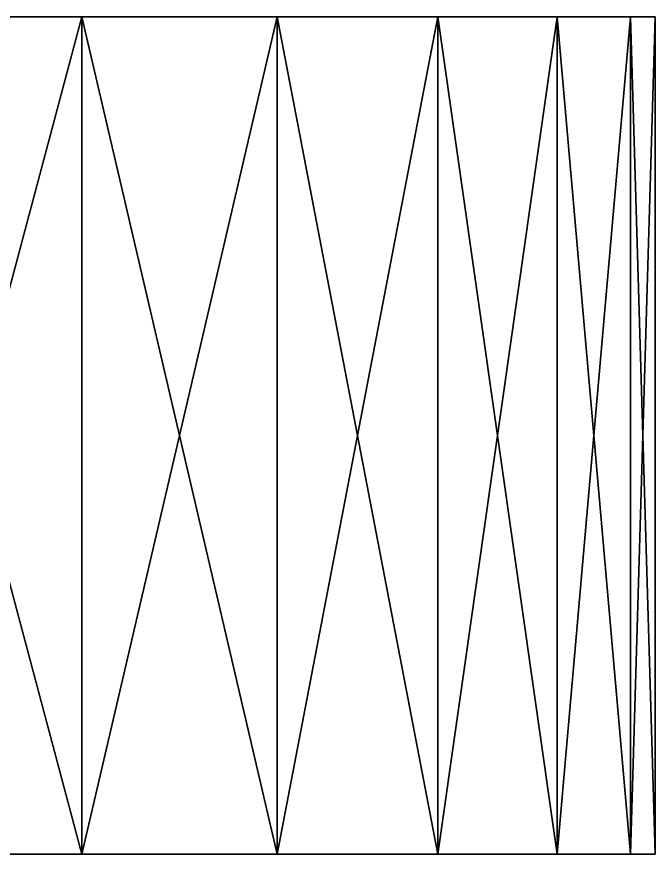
# Model space of a CAD drawing. Header units: millimetres. Extents: x -18 to 4450, y -985 to 970.
# Drawn here: x 3038.69 to 3057, y -920 to -896 of the extents above; entities that cross this region are included whole.
import ezdxf

# ---------------------------------------------------------------- set-up
doc = ezdxf.new("R2010")
doc.units = ezdxf.units.MM
doc.layers.add('running_gear__rear_left_hub_cap_center_button', color=9, linetype='CONTINUOUS')

msp = doc.modelspace()

# ---------------------------------------------------------------- linework, layer by layer
at = {"layer": 'running_gear__rear_left_hub_cap_center_button'}
for points in [[(3019.999981, -896.000028, 395.000011), (3056.999922, -896.000028, 395.000011), (3056.288958, -896.000028, 402.218342)], [(3019.999981, -896.000028, 395.000011), (3056.288958, -896.000028, 402.218342), (3054.183483, -896.000028, 409.159273)], [(3019.999981, -896.000028, 395.000011), (3054.183483, -896.000028, 409.159273), (3050.764322, -896.000028, 415.556103)], [(3019.999981, -896.000028, 395.000011), (3050.764322, -896.000028, 415.556103), (3046.162844, -896.000028, 421.162963)], [(3019.999981, -896.000028, 395.000011), (3046.162844, -896.000028, 421.162963), (3040.556192, -896.000028, 425.764382)], [(3019.999981, -896.000028, 395.000011), (3040.556192, -896.000028, 425.764382), (3034.159184, -896.000028, 429.183543)], [(3019.999981, -896.000028, 395.000011), (3034.159184, -896.000028, 360.816449), (3040.556192, -896.000028, 364.23561)], [(3019.999981, -896.000028, 395.000011), (3040.556192, -896.000028, 364.23561), (3046.162844, -896.000028, 368.837059)], [(3019.999981, -896.000028, 395.000011), (3046.162844, -896.000028, 368.837059), (3050.764322, -896.000028, 374.443889)], [(3019.999981, -896.000028, 395.000011), (3050.764322, -896.000028, 374.443889), (3054.183483, -896.000028, 380.840719)], [(3019.999981, -896.000028, 395.000011), (3054.183483, -896.000028, 380.840719), (3056.288958, -896.000028, 387.78165)], [(3019.999981, -896.000028, 395.000011), (3056.288958, -896.000028, 387.78165), (3056.999922, -896.000028, 395.000011)], [(3040.556192, -920.000017, 425.764382), (3040.556192, -896.000028, 425.764382), (3034.159184, -896.000028, 429.183543)], [(3040.556192, -920.000017, 425.764382), (3034.159184, -896.000028, 429.183543), (3034.159184, -920.000017, 429.183543)], [(3034.159184, -920.000017, 360.816449), (3034.159184, -896.000028, 360.816449), (3040.556192, -896.000028, 364.23561)], [(3034.159184, -920.000017, 360.816449), (3040.556192, -896.000028, 364.23561), (3040.556192, -920.000017, 364.23561)], [(3046.162844, -920.000017, 421.162963), (3046.162844, -896.000028, 421.162963), (3040.556192, -896.000028, 425.764382)], [(3046.162844, -920.000017, 421.162963), (3040.556192, -896.000028, 425.764382), (3040.556192, -920.000017, 425.764382)], [(3040.556192, -920.000017, 364.23561), (3040.556192, -896.000028, 364.23561), (3046.162844, -896.000028, 368.837059)], [(3040.556192, -920.000017, 364.23561), (3046.162844, -896.000028, 368.837059), (3046.162844, -920.000017, 368.837059)], [(3050.764322, -920.000017, 415.556103), (3050.764322, -896.000028, 415.556103), (3046.162844, -896.000028, 421.162963)], [(3050.764322, -920.000017, 415.556103), (3046.162844, -896.000028, 421.162963), (3046.162844, -920.000017, 421.162963)], [(3046.162844, -920.000017, 368.837059), (3046.162844, -896.000028, 368.837059), (3050.764322, -896.000028, 374.443889)], [(3046.162844, -920.000017, 368.837059), (3050.764322, -896.000028, 374.443889), (3050.764322, -920.000017, 374.443889)], [(3054.183483, -920.000017, 409.159273), (3054.183483, -896.000028, 409.159273), (3050.764322, -896.000028, 415.556103)], [(3054.183483, -920.000017, 409.159273), (3050.764322, -896.000028, 415.556103), (3050.764322, -920.000017, 415.556103)], [(3050.764322, -920.000017, 374.443889), (3050.764322, -896.000028, 374.443889), (3054.183483, -896.000028, 380.840719)], [(3050.764322, -920.000017, 374.443889), (3054.183483, -896.000028, 380.840719), (3054.183483, -920.000017, 380.840719)], [(3056.288958, -920.000017, 402.218342), (3056.288958, -896.000028, 402.218342), (3054.183483, -896.000028, 409.159273)], [(3056.288958, -920.000017, 402.218342), (3054.183483, -896.000028, 409.159273), (3054.183483, -920.000017, 409.159273)], [(3054.183483, -920.000017, 380.840719), (3054.183483, -896.000028, 380.840719), (3056.288958, -896.000028, 387.78165)], [(3054.183483, -920.000017, 380.840719), (3056.288958, -896.000028, 387.78165), (3056.288958, -920.000017, 387.78165)], [(3056.999922, -920.000017, 395.000011), (3056.999922, -896.000028, 395.000011), (3056.288958, -896.000028, 402.218342)], [(3056.999922, -920.000017, 395.000011), (3056.288958, -896.000028, 402.218342), (3056.288958, -920.000017, 402.218342)], [(3056.288958, -920.000017, 387.78165), (3056.288958, -896.000028, 387.78165), (3056.999922, -896.000028, 395.000011)], [(3056.288958, -920.000017, 387.78165), (3056.999922, -896.000028, 395.000011), (3056.999922, -920.000017, 395.000011)], [(3019.999981, -920.000017, 395.000011), (3056.288958, -920.000017, 402.218342), (3056.999922, -920.000017, 395.000011)], [(3019.999981, -920.000017, 395.000011), (3054.183483, -920.000017, 409.159273), (3056.288958, -920.000017, 402.218342)], [(3019.999981, -920.000017, 395.000011), (3050.764322, -920.000017, 415.556103), (3054.183483, -920.000017, 409.159273)], [(3019.999981, -920.000017, 395.000011), (3046.162844, -920.000017, 421.162963), (3050.764322, -920.000017, 415.556103)], [(3019.999981, -920.000017, 395.000011), (3040.556192, -920.000017, 425.764382), (3046.162844, -920.000017, 421.162963)], [(3019.999981, -920.000017, 395.000011), (3034.159184, -920.000017, 429.183543), (3040.556192, -920.000017, 425.764382)], [(3019.999981, -920.000017, 395.000011), (3040.556192, -920.000017, 364.23561), (3034.159184, -920.000017, 360.816449)], [(3019.999981, -920.000017, 395.000011), (3046.162844, -920.000017, 368.837059), (3040.556192, -920.000017, 364.23561)], [(3019.999981, -920.000017, 395.000011), (3050.764322, -920.000017, 374.443889), (3046.162844, -920.000017, 368.837059)], [(3019.999981, -920.000017, 395.000011), (3054.183483, -920.000017, 380.840719), (3050.764322, -920.000017, 374.443889)], [(3019.999981, -920.000017, 395.000011), (3056.288958, -920.000017, 387.78165), (3054.183483, -920.000017, 380.840719)], [(3019.999981, -920.000017, 395.000011), (3056.999922, -920.000017, 395.000011), (3056.288958, -920.000017, 387.78165)]]:
    msp.add_3dface(points, dxfattribs=at)

doc.saveas('drawing.dxf')
